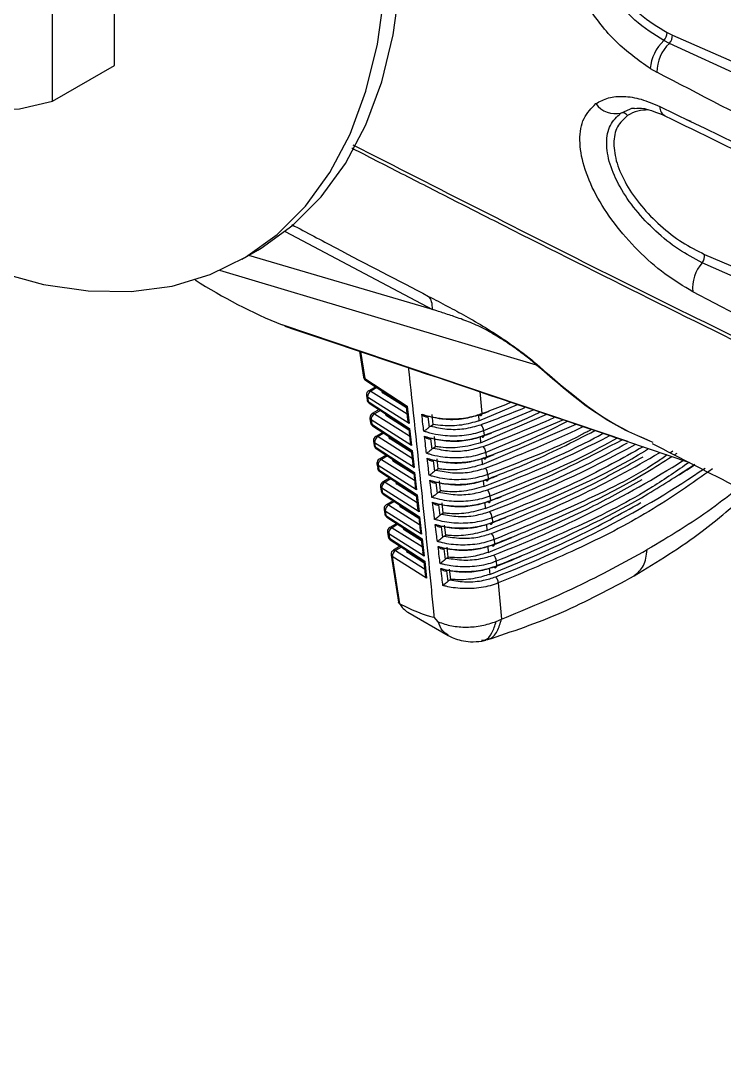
# Model space of a CAD drawing. Extents: x 2 to 136, y 1 to 99.
# Drawn here: x 99.032 to 100.543, y 7.453 to 9.675 of the extents above; entities that cross this region are included whole.
import ezdxf

# ---------------------------------------------------------------- set-up
doc = ezdxf.new("R2010")
doc.units = 0
doc.header["$MEASUREMENT"] = 0
doc.layers.add('OBJECT', color=7, linetype='CONTINUOUS')

msp = doc.modelspace()

# ---------------------------------------------------------------- linework, layer by layer
at = {"layer": 'OBJECT'}
for p, q in [((99.2336, 9.5786), (99.2336, 16.9051)), ((99.1007, 9.5018), (99.1007, 16.8284)), ((100.421, 9.649), (100.4323, 9.6437)), ((100.4323, 9.6437), (100.5972, 9.5708)), ((100.4254, 9.6258), (100.4135, 9.6317)), ((100.5882, 9.5512), (100.4254, 9.6258)), ((99.1007, 9.5018), (99.2336, 9.5786)), ((100.3843, 9.5717), (100.3984, 9.5638)), ((100.3214, 9.4762), (100.3417, 9.4851)), ((100.4633, 9.462), (100.4684, 9.4598)), ((100.4723, 9.4579), (100.4651, 9.4609)), ((99.6005, 9.222), (99.9165, 9.0544)), ((99.5077, 9.1623), (99.5416, 9.1819)), ((99.9165, 9.0544), (99.522, 9.1705)), ((100.593, 9.1113), (100.4959, 9.1548)), ((100.5009, 9.1728), (100.599, 9.1308)), ((100.1402, 8.9351), (99.4597, 9.1379)), ((100.5691, 9.0438), (100.4757, 9.0925)), ((99.6036, 9.0177), (99.5937, 9.0212)), ((100.3363, 8.7706), (99.5937, 9.0212)), ((99.7599, 8.9648), (99.7685, 8.9092)), ((99.762, 8.9641), (99.7711, 8.9059)), ((99.7711, 8.9059), (99.8622, 8.8466)), ((99.773, 8.9024), (99.8602, 8.8456)), ((99.7946, 8.8883), (99.7796, 8.8796)), ((99.7747, 8.8694), (99.7761, 8.8603)), ((99.7772, 8.8661), (99.7786, 8.857)), ((99.8664, 8.8097), (99.7772, 8.8661)), ((99.7973, 8.8865), (99.7845, 8.8791)), ((99.7845, 8.8791), (99.8619, 8.8302)), ((99.8076, 8.8798), (99.8079, 8.8779)), ((99.8098, 8.8784), (99.8104, 8.8747)), ((99.8605, 8.843), (99.8104, 8.8747)), ((100.0183, 8.8779), (100.0229, 8.831)), ((99.7786, 8.857), (99.8676, 8.7991)), ((99.7806, 8.8534), (99.8656, 8.7981)), ((99.8602, 8.8456), (99.8633, 8.8181)), ((99.8622, 8.8466), (99.8664, 8.8097)), ((100.0165, 8.8154), (100.0991, 8.8506)), ((99.8021, 8.8394), (99.7872, 8.8307)), ((99.8048, 8.8376), (99.7921, 8.8302)), ((99.7921, 8.8302), (99.8673, 8.7827)), ((99.8152, 8.8309), (99.8155, 8.829)), ((99.8174, 8.8294), (99.818, 8.8258)), ((99.8658, 8.7955), (99.818, 8.8258)), ((99.9068, 8.8241), (99.9095, 8.8019)), ((99.918, 8.8074), (99.9156, 8.8291)), ((100.0156, 8.8276), (100.0165, 8.8154)), ((100.0199, 8.7683), (100.1622, 8.8293)), ((100.134, 8.8388), (100.0265, 8.7936)), ((99.7823, 8.8205), (99.7837, 8.8113)), ((99.7848, 8.8172), (99.7862, 8.808)), ((99.8718, 8.7622), (99.7848, 8.8172)), ((99.7862, 8.808), (99.873, 8.7516)), ((99.7881, 8.8045), (99.8709, 8.7506)), ((99.8676, 8.7991), (99.8718, 8.7622)), ((99.9123, 8.8041), (99.918, 8.8074)), ((100.0233, 8.7213), (100.2249, 8.8081)), ((100.1978, 8.8173), (100.031, 8.7469)), ((99.8097, 8.7904), (99.7947, 8.7818)), ((99.8124, 8.7887), (99.7997, 8.7813)), ((99.7997, 8.7813), (99.8727, 8.7352)), ((99.8228, 8.7819), (99.823, 8.7801)), ((99.825, 8.7805), (99.8255, 8.7769)), ((99.8712, 8.748), (99.8255, 8.7769)), ((99.8656, 8.7981), (99.8687, 8.7705)), ((99.9125, 8.7767), (99.9151, 8.7545)), ((99.9234, 8.7599), (99.921, 8.7815)), ((100.019, 8.7806), (100.0199, 8.7683)), ((100.0265, 8.7936), (100.0274, 8.7842)), ((99.7899, 8.7716), (99.7913, 8.7624)), ((99.7924, 8.7683), (99.7938, 8.7591)), ((99.8771, 8.7147), (99.7924, 8.7683)), ((99.7938, 8.7591), (99.8783, 8.704)), ((99.7957, 8.7555), (99.8763, 8.703)), ((99.9181, 8.7568), (99.9234, 8.7599)), ((100.3337, 8.7714), (100.4684, 8.7259)), ((99.8172, 8.7415), (99.8023, 8.7329)), ((99.8199, 8.7398), (99.8072, 8.7324)), ((99.8072, 8.7324), (99.8781, 8.6877)), ((99.8303, 8.733), (99.8306, 8.7312)), ((99.8709, 8.7506), (99.8741, 8.723)), ((99.873, 8.7516), (99.8771, 8.7147)), ((99.9288, 8.7124), (99.9264, 8.734)), ((100.0224, 8.7335), (100.0233, 8.7213)), ((100.031, 8.7469), (100.0319, 8.7375)), ((100.433, 8.7502), (100.4277, 8.7466)), ((100.436, 8.7423), (100.4421, 8.7461)), ((99.7974, 8.7227), (99.7989, 8.7134)), ((99.7999, 8.7194), (99.8014, 8.7101)), ((99.8825, 8.6672), (99.7999, 8.7194)), ((99.8014, 8.7101), (99.8837, 8.6565)), ((99.8326, 8.7315), (99.8331, 8.728)), ((99.8766, 8.7004), (99.8331, 8.728)), ((99.9181, 8.7294), (99.9208, 8.7071)), ((99.9239, 8.7095), (99.9288, 8.7124)), ((99.8033, 8.7066), (99.8817, 8.6555)), ((99.8248, 8.6926), (99.8099, 8.684)), ((99.8275, 8.6908), (99.8148, 8.6835)), ((99.8763, 8.7031), (99.8794, 8.6755)), ((99.8783, 8.704), (99.8825, 8.6672)), ((100.0355, 8.7003), (100.0365, 8.6908)), ((99.805, 8.6738), (99.8064, 8.6645)), ((99.8075, 8.6705), (99.8089, 8.6612)), ((99.8879, 8.6197), (99.8075, 8.6705)), ((99.8148, 8.6835), (99.8834, 8.6401)), ((99.8379, 8.684), (99.8382, 8.6823)), ((99.8401, 8.6826), (99.8407, 8.6791)), ((99.882, 8.6529), (99.8407, 8.6791)), ((99.9238, 8.6821), (99.9266, 8.6597)), ((99.9342, 8.6649), (99.9317, 8.6865)), ((100.0258, 8.6865), (100.0267, 8.6742)), ((99.8089, 8.6612), (99.8891, 8.609)), ((99.8109, 8.6576), (99.8871, 8.608)), ((99.8323, 8.6437), (99.8175, 8.6351)), ((99.8817, 8.6555), (99.8848, 8.628)), ((99.8837, 8.6565), (99.8879, 8.6197)), ((99.9297, 8.6623), (99.9342, 8.6649)), ((100.04, 8.6536), (100.041, 8.6441)), ((99.8126, 8.6249), (99.814, 8.6155)), ((99.8151, 8.6216), (99.8165, 8.6122)), ((99.8933, 8.5722), (99.8151, 8.6216)), ((99.835, 8.6419), (99.8224, 8.6346)), ((99.8224, 8.6346), (99.8888, 8.5926)), ((99.8455, 8.6351), (99.8458, 8.6334)), ((99.8477, 8.6336), (99.8483, 8.6301)), ((99.8874, 8.6054), (99.8483, 8.6301)), ((99.9296, 8.6348), (99.9323, 8.6123)), ((99.9396, 8.6173), (99.9371, 8.639)), ((100.0291, 8.6395), (100.03, 8.6271)), ((99.8165, 8.6122), (99.8945, 8.5615)), ((99.8185, 8.6087), (99.8925, 8.5605)), ((99.8871, 8.608), (99.8902, 8.5805)), ((99.8891, 8.609), (99.8933, 8.5722)), ((99.9356, 8.615), (99.9396, 8.6173)), ((100.0445, 8.6069), (100.0454, 8.5974)), ((99.8398, 8.5947), (99.825, 8.5862)), ((99.8425, 8.593), (99.83, 8.5857)), ((99.83, 8.5857), (99.8942, 8.5451)), ((99.8531, 8.5861), (99.8533, 8.5845)), ((99.8553, 8.5847), (99.8558, 8.5812)), ((99.8928, 8.5579), (99.8558, 8.5812)), ((99.9353, 8.5875), (99.9381, 8.565)), ((99.945, 8.5698), (99.9425, 8.5915)), ((100.0324, 8.5925), (100.0333, 8.5799)), ((99.8201, 8.576), (99.8216, 8.5666)), ((99.8226, 8.5727), (99.8241, 8.5633)), ((99.8987, 8.5246), (99.8226, 8.5727)), ((99.8241, 8.5633), (99.8999, 8.514)), ((99.826, 8.5597), (99.8979, 8.513)), ((99.8925, 8.5605), (99.8956, 8.533)), ((99.8945, 8.5615), (99.8987, 8.5246)), ((99.9415, 8.5678), (99.945, 8.5698)), ((100.049, 8.5603), (100.0499, 8.5508)), ((99.8474, 8.5458), (99.8326, 8.5373)), ((99.8501, 8.5441), (99.8375, 8.5368)), ((99.8375, 8.5368), (99.8996, 8.4976)), ((99.8607, 8.5372), (99.8609, 8.5356)), ((99.8629, 8.5357), (99.8634, 8.5323)), ((99.8981, 8.5104), (99.8634, 8.5323)), ((99.9411, 8.5402), (99.9439, 8.5176)), ((99.9503, 8.5223), (99.9479, 8.544)), ((100.0356, 8.546), (100.0365, 8.5328)), ((99.8277, 8.5271), (99.8434, 8.4259)), ((99.8302, 8.5238), (99.8459, 8.4223)), ((99.9041, 8.4771), (99.8302, 8.5238)), ((99.8978, 8.513), (99.901, 8.4854)), ((99.8999, 8.514), (99.9041, 8.4771)), ((99.9475, 8.5206), (99.9503, 8.5223)), ((100.0534, 8.5136), (100.0543, 8.5041)), ((99.9469, 8.493), (99.9497, 8.4703)), ((99.9557, 8.4748), (99.9533, 8.4964)), ((100.0387, 8.4988), (100.0396, 8.4856)), ((99.9534, 8.4735), (99.9557, 8.4748)), ((100.0579, 8.467), (100.0652, 8.3896)), ((99.8459, 8.4223), (99.8462, 8.4221)), ((99.8636, 8.4045), (99.9503, 8.3544)), ((99.9287, 8.3835), (99.9206, 8.3938)), ((100.0535, 8.3844), (100.0652, 8.3896)), ((100.0227, 8.3423), (100.0313, 8.3442))]:
    msp.add_line(p, q, dxfattribs=at)
at = {"layer": 'OBJECT', "flags": 128}
for points in [[(99.5416, 9.1819), (99.5486, 9.186), (99.617, 9.2352), (99.6777, 9.2961), (99.73, 9.3682), (99.7735, 9.4507), (99.8077, 9.5429), (99.8324, 9.644), (99.8473, 9.7529), (99.8523, 9.8686), (99.8473, 9.9901), (99.8324, 10.1163), (99.8077, 10.2458), (99.7735, 10.3776), (99.73, 10.5103), (99.6777, 10.6428), (99.617, 10.7737), (99.5486, 10.9019), (99.4731, 11.0261), (99.3912, 11.1452), (99.3036, 11.2581), (99.2353, 11.3373)], [(98.2168, 10.0121), (98.2877, 9.9135), (98.3642, 9.8221), (98.4451, 9.7393), (98.5293, 9.6664), (98.6154, 9.6044), (98.7021, 9.5543), (98.7882, 9.5169), (98.8723, 9.4927), (98.9533, 9.482), (99.0298, 9.4851), (99.1007, 9.5018)], [(98.9816, 9.1349), (99.0809, 9.1082), (99.1773, 9.0942), (99.2697, 9.0931), (99.3572, 9.1048), (99.4392, 9.1294), (99.5147, 9.1664), (99.5831, 9.2156), (99.6437, 9.2765), (99.696, 9.3486), (99.7395, 9.4311), (99.7738, 9.5233), (99.7985, 9.6244), (99.8134, 9.7333)], [(100.0175, 8.828), (100.0186, 8.8273), (100.0195, 8.8269), (100.0204, 8.8268), (100.0212, 8.827), (100.0219, 8.8276), (100.0224, 8.8284), (100.0227, 8.8296), (100.0229, 8.831)], [(100.0221, 8.7813), (100.0231, 8.7806), (100.0241, 8.7801), (100.025, 8.78), (100.0258, 8.7803), (100.0264, 8.7808), (100.0269, 8.7817), (100.0273, 8.7828), (100.0274, 8.7842)], [(100.0266, 8.7346), (100.0276, 8.7338), (100.0286, 8.7334), (100.0295, 8.7333), (100.0303, 8.7335), (100.0309, 8.7341), (100.0315, 8.735), (100.0318, 8.7361), (100.0319, 8.7375)], [(100.0311, 8.6879), (100.0321, 8.6871), (100.0331, 8.6867), (100.034, 8.6866), (100.0348, 8.6868), (100.0355, 8.6874), (100.036, 8.6883), (100.0363, 8.6894), (100.0365, 8.6908)], [(100.0355, 8.6412), (100.0366, 8.6404), (100.0375, 8.64), (100.0385, 8.6399), (100.0393, 8.6401), (100.0399, 8.6407), (100.0405, 8.6416), (100.0408, 8.6427), (100.041, 8.6441)], [(100.04, 8.5945), (100.041, 8.5937), (100.042, 8.5933), (100.0429, 8.5932), (100.0437, 8.5935), (100.0444, 8.594), (100.0449, 8.5949), (100.0453, 8.5961), (100.0454, 8.5974)], [(100.0444, 8.5478), (100.0455, 8.547), (100.0465, 8.5466), (100.0474, 8.5465), (100.0482, 8.5468), (100.0489, 8.5473), (100.0494, 8.5482), (100.0497, 8.5494), (100.0499, 8.5508)], [(100.0488, 8.5011), (100.0499, 8.5004), (100.0509, 8.5), (100.0518, 8.4999), (100.0526, 8.5001), (100.0533, 8.5007), (100.0538, 8.5016), (100.0542, 8.5027), (100.0543, 8.5041)]]:
    msp.add_lwpolyline(points, dxfattribs=at)
at = {"layer": 'OBJECT'}
for centre, radius, start, end in [((100.3917, 9.6514), 0.0294, 317.8839, 355.3512), ((100.4051, 9.6439), 0.0271, 318.3427, 359.7232), ((100.4781, 9.5632), 0.0942, 133.3263, 174.7892), ((100.4862, 9.5626), 0.0877, 133.8339, 179.1761), ((100.3096, 9.526), 0.0512, 215.3601, 283.3663), ((100.4271, 9.4898), 0.0224, 179.0026, 242.2608), ((100.3245, 9.4623), 0.0143, 37.6517, 102.5397), ((100.5568, 9.1006), 0.0815, 138.3373, 185.7076), ((100.4758, 9.1701), 0.0252, 322.8439, 6.2674), ((100.0348, 10.1025), 1.1679, 237.4686, 247.8095), ((99.7784, 8.9107), 0.01, 188.8019, 236.9399), ((99.7732, 8.9101), 0.00472, 191.2048, 243.2281), ((99.7757, 8.9061), 0.00462, 182.4762, 234.3658), ((99.7846, 8.8709), 0.01, 119.9973, 180), ((99.7846, 8.8709), 0.01, 180, 188.8019), ((99.7793, 8.8703), 0.00472, 191.207, 243.2272), ((99.7915, 8.8667), 0.0143, 119.0768, 182.2792), ((99.7817, 8.8751), 0.00496, 54.7099, 114.6525), ((99.786, 8.8618), 0.01, 188.8019, 236.9399), ((99.7808, 8.8612), 0.00472, 191.2043, 243.2379), ((99.7832, 8.8572), 0.00462, 182.4804, 234.3552), ((99.7922, 8.822), 0.01, 119.9973, 180), ((99.7922, 8.822), 0.01, 180, 188.8019), ((99.799, 8.8178), 0.0143, 119.0749, 182.2793), ((99.7892, 8.8262), 0.00496, 54.6844, 114.6779), ((99.7869, 8.8214), 0.00472, 191.2017, 243.2325), ((99.7936, 8.8128), 0.01, 188.8019, 236.9399), ((99.7883, 8.8122), 0.00472, 191.2015, 243.2314), ((99.7908, 8.8082), 0.00462, 182.4918, 234.3446), ((100.0072, 8.7937), 0.0193, 359.708, 43.6784), ((99.7997, 8.7731), 0.01, 119.9973, 180), ((99.8066, 8.7689), 0.0143, 119.0767, 182.2776), ((99.7968, 8.7773), 0.00496, 54.7099, 114.6525), ((99.7997, 8.7731), 0.01, 180, 188.8019), ((99.7945, 8.7725), 0.00472, 191.2055, 243.2367), ((99.8012, 8.7639), 0.01, 188.8019, 236.9399), ((99.7959, 8.7633), 0.00472, 191.207, 243.2272), ((99.7984, 8.7593), 0.00462, 182.4734, 234.3695), ((100.0118, 8.747), 0.0192, 359.723, 43.9033), ((99.8073, 8.7242), 0.01, 119.9973, 180), ((99.8142, 8.72), 0.0143, 119.0796, 182.2765), ((99.8044, 8.7284), 0.00496, 54.7099, 114.6525), ((99.8073, 8.7242), 0.01, 180, 188.8019), ((99.8021, 8.7236), 0.00472, 191.2066, 243.2284), ((99.8087, 8.715), 0.01, 188.8019, 236.9399), ((99.8035, 8.7143), 0.00472, 191.2061, 243.2268), ((99.806, 8.7103), 0.00462, 182.477, 234.3658), ((100.0164, 8.7003), 0.0191, 359.7362, 44.1297), ((99.8149, 8.6753), 0.01, 119.9973, 180), ((99.8149, 8.6753), 0.01, 180, 188.8019), ((99.8096, 8.6747), 0.00472, 191.202, 243.233), ((99.8217, 8.6711), 0.0143, 119.0755, 182.2788), ((99.812, 8.6795), 0.00496, 54.694, 114.6684), ((100.021, 8.6537), 0.019, 359.7469, 44.3582), ((99.8163, 8.666), 0.01, 188.8019, 236.9399), ((99.8111, 8.6654), 0.00472, 191.2001, 243.2408), ((99.8136, 8.6614), 0.00462, 182.4807, 234.3557), ((99.8225, 8.6264), 0.01, 119.9973, 180), ((99.8225, 8.6264), 0.01, 180, 188.8019), ((99.8172, 8.6258), 0.00472, 191.2118, 243.2232), ((99.8293, 8.6222), 0.0143, 119.0768, 182.2794), ((99.8195, 8.6306), 0.00496, 54.7099, 114.6525), ((99.8239, 8.6171), 0.01, 188.8019, 236.9399), ((99.8187, 8.6164), 0.00472, 191.2013, 243.2324), ((99.8211, 8.6124), 0.00462, 182.4911, 234.3444), ((100.0256, 8.607), 0.0189, 359.7602, 44.5854), ((99.83, 8.5775), 0.01, 119.9973, 180), ((99.83, 8.5775), 0.01, 180, 188.8019), ((99.8369, 8.5733), 0.0143, 119.0796, 182.2765), ((99.8271, 8.5817), 0.00496, 54.7099, 114.6525), ((99.8248, 8.5769), 0.00472, 191.2073, 243.2277), ((99.8315, 8.5681), 0.01, 188.8019, 236.9399), ((99.8262, 8.5675), 0.00472, 191.2018, 243.2319), ((99.8287, 8.5635), 0.00462, 182.4763, 234.3657), ((100.0301, 8.5603), 0.0188, 359.7753, 44.8093), ((99.8376, 8.5286), 0.01, 119.9973, 180), ((99.8445, 8.5244), 0.0143, 119.0755, 182.2788), ((99.8347, 8.5328), 0.00496, 54.694, 114.6684), ((99.8376, 8.5286), 0.01, 180, 188.8019), ((99.8323, 8.528), 0.00472, 191.2043, 243.2379), ((100.0347, 8.5137), 0.0188, 359.7875, 45.039), ((100.0392, 8.4671), 0.0187, 359.8005, 45.2674)]:
    msp.add_arc(centre, radius, start, end, dxfattribs=at)
for centre, major_axis, ratio, start_param, end_param in [((99.8179, 8.8785), (0.0101, 0.0001), 0.569185, 3.222173, 3.860589), ((99.8696, 8.8514), (0.0094, 0.00581), 0.034264, 3.157743, 3.78947), ((98.8232, 9.8994), (2.2169, -0.0169), 0.582304, 5.287711, 5.338827), ((99.8255, 8.8296), (0.0101, 0.0001), 0.569185, 3.222173, 3.860589), ((98.8246, 9.8918), (2.2176, 0.0166), 0.572227, 5.276105, 5.287253), ((98.8232, 9.8487), (2.2137, -0.0169), 0.582304, 5.291076, 5.375266), ((99.8737, 8.8146), (-0.0075, 0.0119), 0.628226, 0.918937, 1.582964), ((99.875, 8.8039), (0.0094, 0.00581), 0.034264, 3.157743, 3.78947), ((98.8232, 9.7981), (2.2104, -0.0169), 0.582304, 5.294449, 5.411712), ((99.8331, 8.7807), (0.0101, 0.0001), 0.569185, 3.222173, 3.860589), ((98.8246, 9.8412), (2.2143, 0.0166), 0.572227, 5.279468, 5.291168), ((98.8232, 9.7475), (2.2072, -0.0168), 0.582304, 5.29783, 5.448165), ((99.8791, 8.767), (-0.0075, 0.0119), 0.628226, 0.918937, 1.582964), ((98.8232, 9.6969), (2.2039, -0.0168), 0.582304, 5.301219, 5.483373), ((99.8803, 8.7564), (0.0094, 0.00581), 0.034264, 3.157743, 3.78947), ((98.8246, 9.7905), (2.2111, 0.0166), 0.572227, 5.282839, 5.295171), ((98.8232, 9.6462), (2.2007, -0.0168), 0.582304, 5.304616, 5.518223), ((99.8406, 8.7318), (0.0101, 0.0001), 0.569185, 3.222173, 3.860589), ((99.8845, 8.7195), (-0.0075, 0.0119), 0.628226, 0.918937, 1.582964), ((98.8232, 9.5956), (2.1974, -0.0168), 0.582304, 5.308021, 5.553121), ((98.8232, 9.545), (2.1942, -0.0167), 0.582304, 5.311435, 5.58807), ((98.8246, 9.5374), (2.1948, 0.0164), 0.572227, 5.539778, 5.562907), ((99.8857, 8.7089), (0.0094, 0.00581), 0.034264, 3.157743, 3.78947), ((98.8246, 9.7399), (2.2078, 0.0165), 0.572227, 5.286218, 5.299967), ((99.8482, 8.6829), (0.0101, 0.0001), 0.569185, 3.222173, 3.860589), ((99.8899, 8.672), (-0.0075, 0.0119), 0.628226, 0.918937, 1.582964), ((99.8911, 8.6613), (0.0094, 0.00581), 0.034264, 3.157743, 3.78947), ((98.8246, 9.6893), (2.2046, 0.0165), 0.572227, 5.289605, 5.305336), ((99.8558, 8.634), (0.0101, 0.0001), 0.569185, 3.222173, 3.860589), ((99.8953, 8.6245), (-0.0075, 0.0119), 0.628226, 0.918937, 1.582964), ((99.8965, 8.6138), (0.0094, 0.00581), 0.034264, 3.157743, 3.78947), ((98.8246, 9.6387), (2.2013, 0.0165), 0.572227, 5.293, 5.311646), ((99.8634, 8.5851), (0.0101, 0.0001), 0.569185, 3.222173, 3.860589), ((99.9007, 8.577), (-0.0075, 0.0119), 0.628226, 0.918937, 1.582964), ((99.9019, 8.5663), (0.0094, 0.00581), 0.034264, 3.157743, 3.78947), ((98.8246, 9.588), (2.1981, 0.0165), 0.572227, 5.296403, 5.319764), ((99.8709, 8.5362), (0.0101, 0.0001), 0.569185, 3.222173, 3.860589), ((99.906, 8.5295), (-0.0075, 0.0119), 0.628226, 0.918937, 1.582964), ((99.9073, 8.5188), (0.0094, 0.00581), 0.034264, 3.157743, 3.78947), ((98.8246, 9.5374), (2.1948, 0.0164), 0.572227, 5.299815, 5.33212), ((99.9114, 8.4819), (-0.0075, 0.0119), 0.628226, 0.918937, 1.582964), ((98.3909, 9.3932), (1.5344, -0.9976), 0.038755, 5.984867, 6.22598), ((99.9207, 8.5101), (0.0554, 0.1065), 0.604579, 2.781893, 3.114951)]:
    msp.add_ellipse(centre, major_axis=major_axis, ratio=ratio, start_param=start_param, end_param=end_param, dxfattribs=at)
for points, knots in [([(99.2336, 11.4056), (99.561, 11.2237), (100.2682, 10.8307), (101.394, 10.2527), (102.2057, 9.8672), (102.6112, 9.6746)], [0, 0, 0, 0, 0.301353, 0.650905, 1, 1, 1, 1]), ([(99.2333, 11.3336), (99.4384, 11.2195), (99.8608, 10.9846), (100.5181, 10.6361), (101.2015, 10.2865), (101.8894, 9.9472), (102.3533, 9.7292), (102.5806, 9.6224)], [0, 0, 0, 0, 0.190703, 0.392819, 0.598206, 0.803133, 1, 1, 1, 1]), ([(102.5199, 9.1108), (102.1714, 9.2773), (101.4744, 9.6102), (100.8003, 9.9595), (100.4633, 10.1342)], [0, 0, 0, 0, 0.500069, 1, 1, 1, 1]), ([(102.4876, 9.0493), (102.137, 9.2168), (101.4309, 9.5542), (100.7483, 9.9084), (100.4047, 10.0867)], [0, 0, 0, 0, 0.49662, 1, 1, 1, 1]), ([(100.3984, 10.0059), (100.5831, 9.9167), (100.9431, 9.7428), (101.4775, 9.494), (101.9885, 9.2617), (102.3241, 9.1143), (102.4871, 9.0426)], [0, 0, 0, 0, 0.27038, 0.527173, 0.77038, 1, 1, 1, 1]), ([(100.4135, 9.6317), (100.3922, 9.6452), (100.3497, 9.672), (100.2958, 9.7357), (100.2597, 9.8066), (100.2468, 9.8778), (100.2598, 9.9381), (100.2942, 9.9807), (100.3296, 9.9881), (100.3465, 9.9916)], [0, 0, 0, 0, 0.1455825, 0.2905011, 0.4350712, 0.5794261, 0.7237648, 0.8683104, 1, 1, 1, 1]), ([(100.41, 9.978), (100.4725, 9.9477), (100.5845, 9.8932), (100.7341, 9.8213), (100.8509, 9.7655), (100.9482, 9.7193), (101.1315, 9.6326), (101.3646, 9.5238), (101.6415, 9.3965), (101.8188, 9.316), (101.9495, 9.2572), (102.0483, 9.2129), (102.1739, 9.1568), (102.3268, 9.0891), (102.4382, 9.0404), (102.4984, 9.014)], [0, 0, 0, 0, 0.09169, 0.164516, 0.218483, 0.261785, 0.30598, 0.48438, 0.598112, 0.703053, 0.737319, 0.783987, 0.84332, 0.915323, 1, 1, 1, 1]), ([(100.3843, 9.5717), (100.3592, 9.5895), (100.3091, 9.6249), (100.2464, 9.7058), (100.2026, 9.7954), (100.1969, 9.8523), (100.194, 9.8808)], [0, 0, 0, 0, 0.250566, 0.500351, 0.750175, 1, 1, 1, 1]), ([(100.2665, 9.875), (100.2689, 9.8536), (100.2736, 9.8106), (100.3096, 9.7441), (100.3604, 9.6856), (100.4008, 9.6612), (100.421, 9.649)], [0, 0, 0, 0, 0.249291, 0.498953, 0.749084, 1, 1, 1, 1]), ([(102.4871, 8.5292), (102.3241, 8.6061), (101.9885, 8.7646), (101.4775, 9.0141), (100.9431, 9.2812), (100.5831, 9.468), (100.3984, 9.5638)], [0, 0, 0, 0, 0.22962, 0.472827, 0.72962, 1, 1, 1, 1]), ([(100.2678, 9.4964), (100.2764, 9.5012), (100.2935, 9.5107), (100.327, 9.5133), (100.3643, 9.5077), (100.3912, 9.496), (100.4047, 9.4902)], [0, 0, 0, 0, 0.251427, 0.50031, 0.75055, 1, 1, 1, 1]), ([(100.4757, 9.0925), (100.4556, 9.1045), (100.4157, 9.1283), (100.3569, 9.1803), (100.3056, 9.2388), (100.2654, 9.3012), (100.2395, 9.363), (100.2306, 9.4194), (100.2385, 9.4674), (100.2581, 9.4867), (100.2678, 9.4964)], [0, 0, 0, 0, 0.125399, 0.250033, 0.374938, 0.500007, 0.625107, 0.75017, 0.875155, 1, 1, 1, 1]), ([(100.3507, 9.4858), (100.357, 9.4866), (100.3716, 9.4884), (100.3999, 9.4769), (100.416, 9.4703)], [0, 0, 0, 0, 0.430237, 1, 1, 1, 1]), ([(100.4047, 9.4902), (100.7483, 9.324), (101.4309, 8.9939), (102.137, 8.6794), (102.4876, 8.5232)], [0, 0, 0, 0, 0.50338, 1, 1, 1, 1]), ([(100.4959, 9.1548), (100.4789, 9.1638), (100.4449, 9.1815), (100.3952, 9.2218), (100.3517, 9.2677), (100.3177, 9.3174), (100.2957, 9.3672), (100.2884, 9.4131), (100.2957, 9.4524), (100.3128, 9.4683), (100.3214, 9.4762)], [0, 0, 0, 0, 0.1259449, 0.2510612, 0.3759101, 0.5005463, 0.6251221, 0.7498254, 0.8747778, 1, 1, 1, 1]), ([(100.3358, 9.471), (100.3276, 9.4636), (100.3111, 9.4487), (100.304, 9.4119), (100.3108, 9.3689), (100.3317, 9.3223), (100.3642, 9.2761), (100.4055, 9.2336), (100.4527, 9.1968), (100.4848, 9.1808), (100.5009, 9.1728)], [0, 0, 0, 0, 0.124851, 0.24967, 0.374508, 0.499432, 0.624474, 0.749587, 0.874619, 1, 1, 1, 1]), ([(100.38, 9.4829), (100.3724, 9.4825), (100.3555, 9.4817), (100.3428, 9.4748), (100.3358, 9.471)], [0, 0, 0, 0, 0.451304, 1, 1, 1, 1]), ([(100.3417, 9.4851), (100.3426, 9.4856), (100.3451, 9.4868), (100.3484, 9.4869), (100.3504, 9.487)], [0, 0, 0, 0, 0.389146, 1, 1, 1, 1]), ([(100.416, 9.4703), (100.4931, 9.4326), (100.6354, 9.363), (100.832, 9.2684), (100.994, 9.191), (101.1312, 9.126), (101.2558, 9.0674), (101.3729, 9.0127), (101.4851, 8.9605), (101.5992, 8.9078), (101.7294, 8.848), (101.884, 8.7775), (102.065, 8.6958), (102.2726, 8.6029), (102.4205, 8.5377), (102.4988, 8.5031)], [0, 0, 0, 0, 0.113555, 0.209388, 0.287504, 0.349517, 0.408662, 0.467872, 0.518677, 0.570329, 0.631749, 0.705423, 0.791353, 0.889543, 1, 1, 1, 1]), ([(99.7431, 9.4014), (99.7492, 9.3982), (99.7913, 9.3765), (99.8698, 9.3363), (99.9791, 9.2806), (100.156, 9.191), (100.402, 9.0678), (100.7021, 8.9201), (100.9873, 8.7821), (101.2488, 8.6573), (101.454, 8.5608), (101.6136, 8.4865), (101.7457, 8.4254), (101.91, 8.3499), (102.1071, 8.2603), (102.3375, 8.1568), (102.503, 8.0837), (102.5912, 8.0447)], [0, 0, 0, 0, 0.0066599, 0.0459981, 0.0852811, 0.1251909, 0.2373953, 0.3500302, 0.4455979, 0.5397348, 0.6256005, 0.6605533, 0.7062608, 0.7630511, 0.8309309, 0.9099099, 1, 1, 1, 1]), ([(102.5806, 8.0575), (102.3917, 8.1414), (102.0075, 8.3121), (101.4305, 8.5787), (100.8568, 8.8519), (100.2925, 9.1289), (99.9283, 9.3146), (99.7461, 9.4076)], [0, 0, 0, 0, 0.194303, 0.395253, 0.602856, 0.80128, 1, 1, 1, 1]), ([(99.6147, 9.2367), (99.6461, 9.22), (99.7437, 9.168), (99.8418, 9.1171), (99.9083, 9.0826)], [0, 0, 0, 0, 0.3221274, 1, 1, 1, 1]), ([(99.9083, 9.0826), (99.9219, 9.0755), (99.9479, 9.062), (99.9882, 9.0402), (100.027, 9.0178), (100.0644, 8.9941), (100.0968, 8.9716), (100.1255, 8.95), (100.1389, 8.9385), (100.1455, 8.9328)], [0, 0, 0, 0, 0.175155, 0.335953, 0.499736, 0.628069, 0.749937, 0.875048, 1, 1, 1, 1]), ([(99.9165, 9.0543), (99.9164, 9.0602), (99.916, 9.0719), (99.9109, 9.079), (99.9083, 9.0826)], [0, 0, 0, 0, 0.499996, 1, 1, 1, 1]), ([(100.1402, 8.9351), (100.1339, 8.9404), (100.1214, 8.9512), (100.0941, 8.9716), (100.0631, 8.9924), (100.0298, 9.0121), (99.9976, 9.027), (99.9674, 9.0379), (99.9436, 9.0457), (99.9271, 9.051), (99.9198, 9.0533), (99.9165, 9.0543)], [0, 0, 0, 0, 0.123068, 0.246586, 0.369053, 0.491538, 0.630311, 0.772463, 0.899411, 0.955665, 1, 1, 1, 1]), ([(99.5992, 9.0189), (99.7245, 8.9767), (99.9748, 8.8926), (100.2159, 8.8112), (100.3363, 8.7706)], [0, 0, 0, 0, 0.500634, 1, 1, 1, 1]), ([(100.1402, 8.9351), (100.1411, 8.9347), (100.1429, 8.934), (100.1447, 8.9332), (100.1455, 8.9328)], [0, 0, 0, 0, 0.5, 1, 1, 1, 1]), ([(100.3843, 8.7717), (100.3667, 8.779), (100.2758, 8.817), (100.2007, 8.8823), (100.1402, 8.9351)], [0, 0, 0, 0, 0.1928851, 1, 1, 1, 1]), ([(100.1455, 8.9328), (100.2061, 8.8801), (100.2813, 8.8147), (100.3721, 8.7768), (100.3897, 8.7694)], [0, 0, 0, 0, 0.806852, 1, 1, 1, 1]), ([(99.9206, 8.3938), (99.9202, 8.3981), (99.9181, 8.4196), (99.9092, 8.5102), (99.8919, 8.6846), (99.8749, 8.8427), (99.8653, 8.9313)], [0, 0, 0, 0, 0.024147, 0.120738, 0.507103, 1, 1, 1, 1]), ([(100.0229, 8.831), (100.0285, 8.833), (100.0496, 8.8409), (100.0703, 8.8491), (100.0854, 8.8552)], [0, 0, 0, 0, 0.265734, 1, 1, 1, 1]), ([(99.8935, 8.8298), (99.8958, 8.829), (99.9038, 8.8262), (99.9248, 8.8211), (99.9583, 8.8181), (99.9947, 8.8218), (100.0147, 8.8283), (100.0229, 8.831)], [0, 0, 0, 0, 0.059775, 0.207161, 0.501412, 0.795934, 1, 1, 1, 1]), ([(99.898, 8.7931), (99.8974, 8.7981), (99.8959, 8.8104), (99.8944, 8.8226), (99.8935, 8.8298)], [0, 0, 0, 0, 0.412558, 1, 1, 1, 1]), ([(99.8935, 8.8298), (99.8935, 8.8298), (99.8945, 8.8288), (99.8968, 8.8266), (99.9005, 8.8244), (99.9042, 8.8234), (99.906, 8.8239), (99.9068, 8.8241)], [0, 0, 0, 0, 0.007738, 0.250681, 0.570349, 0.807207, 1, 1, 1, 1]), ([(100.0175, 8.828), (100.0064, 8.8248), (99.9842, 8.8182), (99.9447, 8.8166), (99.9204, 8.8218), (99.9078, 8.8246)], [0, 0, 0, 0, 0.324207, 0.648491, 1, 1, 1, 1]), ([(100.0274, 8.7842), (100.033, 8.7863), (100.0609, 8.7969), (100.1027, 8.8123), (100.1352, 8.8283), (100.1473, 8.8343)], [0, 0, 0, 0, 0.135134, 0.675754, 1, 1, 1, 1]), ([(99.9095, 8.8019), (99.9087, 8.8011), (99.9072, 8.7996), (99.9042, 8.7972), (99.901, 8.7949), (99.8989, 8.7936), (99.898, 8.7931), (99.898, 8.7931)], [0, 0, 0, 0, 0.199292, 0.39709, 0.700903, 0.992025, 1, 1, 1, 1]), ([(99.9095, 8.8019), (99.9103, 8.8026), (99.9112, 8.8034), (99.9121, 8.804), (99.9123, 8.8041)], [0, 0, 0, 0, 0.843625, 1, 1, 1, 1]), ([(99.9123, 8.8041), (99.9238, 8.8015), (99.9469, 8.7963), (99.9861, 8.797), (100.0092, 8.8036), (100.0212, 8.807)], [0, 0, 0, 0, 0.324374, 0.64869, 1, 1, 1, 1]), ([(100.0165, 8.8154), (100.0043, 8.8118), (99.9801, 8.8047), (99.9449, 8.8037), (99.9249, 8.8065), (99.918, 8.8074)], [0, 0, 0, 0, 0.396562, 0.793191, 1, 1, 1, 1]), ([(100.0319, 8.7375), (100.0375, 8.7396), (100.0654, 8.7502), (100.1265, 8.7737), (100.1767, 8.7991), (100.2067, 8.8143)], [0, 0, 0, 0, 0.091055, 0.455332, 1, 1, 1, 1]), ([(100.0265, 8.7936), (100.0207, 8.7917), (100.0031, 8.7858), (99.9694, 8.7812), (99.9333, 8.7834), (99.91, 8.7888), (99.9003, 8.7923), (99.898, 8.7931)], [0, 0, 0, 0, 0.148503, 0.448595, 0.748255, 0.940444, 1, 1, 1, 1]), ([(99.8993, 8.7824), (99.9016, 8.7816), (99.9096, 8.7789), (99.9307, 8.774), (99.9642, 8.7713), (100.0002, 8.7752), (100.0197, 8.7817), (100.0274, 8.7842)], [0, 0, 0, 0, 0.059496, 0.208459, 0.505892, 0.803608, 1, 1, 1, 1]), ([(99.9038, 8.7457), (99.9032, 8.7507), (99.9017, 8.763), (99.9002, 8.7752), (99.8993, 8.7824)], [0, 0, 0, 0, 0.412522, 1, 1, 1, 1]), ([(99.8993, 8.7824), (99.8993, 8.7824), (99.9002, 8.7814), (99.9024, 8.7793), (99.9061, 8.7771), (99.9098, 8.7761), (99.9116, 8.7765), (99.9125, 8.7767)], [0, 0, 0, 0, 0.007814, 0.231086, 0.559201, 0.802806, 1, 1, 1, 1]), ([(100.0221, 8.7813), (100.011, 8.778), (99.9888, 8.7714), (99.9497, 8.7698), (99.9258, 8.7747), (99.9136, 8.7773)], [0, 0, 0, 0, 0.328087, 0.656252, 1, 1, 1, 1]), ([(100.0267, 8.6742), (100.1051, 8.7051), (100.1946, 8.7404), (100.2735, 8.7831), (100.2833, 8.7884)], [0, 0, 0, 0, 0.875483, 1, 1, 1, 1]), ([(100.2583, 8.7969), (100.2514, 8.7931), (100.1835, 8.7564), (100.1055, 8.7268), (100.0355, 8.7003)], [0, 0, 0, 0, 0.10183, 1, 1, 1, 1]), ([(100.0365, 8.6908), (100.042, 8.6929), (100.0699, 8.7036), (100.1502, 8.7352), (100.2179, 8.7699), (100.2657, 8.7944)], [0, 0, 0, 0, 0.068703, 0.343559, 1, 1, 1, 1]), ([(100.3136, 8.7782), (100.2878, 8.764), (100.2035, 8.7176), (100.107, 8.6798), (100.04, 8.6536)], [0, 0, 0, 0, 0.305655, 1, 1, 1, 1]), ([(99.9151, 8.7545), (99.9144, 8.7537), (99.9127, 8.752), (99.9094, 8.7493), (99.9063, 8.7472), (99.9045, 8.7461), (99.9038, 8.7457), (99.9038, 8.7457)], [0, 0, 0, 0, 0.203477, 0.450046, 0.773114, 0.991952, 1, 1, 1, 1]), ([(99.9151, 8.7545), (99.9159, 8.7552), (99.9169, 8.7561), (99.9179, 8.7567), (99.9181, 8.7568)], [0, 0, 0, 0, 0.835974, 1, 1, 1, 1]), ([(99.9181, 8.7568), (99.9297, 8.7543), (99.9529, 8.7493), (99.9916, 8.7504), (100.0142, 8.757), (100.0257, 8.7603)], [0, 0, 0, 0, 0.328437, 0.656814, 1, 1, 1, 1]), ([(100.0199, 8.7683), (100.0054, 8.7642), (99.9787, 8.7567), (99.9442, 8.757), (99.9272, 8.7594), (99.9234, 8.7599)], [0, 0, 0, 0, 0.478249, 0.883044, 1, 1, 1, 1]), ([(100.03, 8.6271), (100.1079, 8.6585), (100.215, 8.7018), (100.3094, 8.7539), (100.3352, 8.7681)], [0, 0, 0, 0, 0.726683, 1, 1, 1, 1]), ([(100.041, 8.6441), (100.0465, 8.6463), (100.0743, 8.6569), (100.1738, 8.6967), (100.2589, 8.7409), (100.3241, 8.7747)], [0, 0, 0, 0, 0.05519, 0.275984, 1, 1, 1, 1]), ([(100.3692, 8.7594), (100.3246, 8.7347), (100.2237, 8.6787), (100.1088, 8.6326), (100.0445, 8.6069)], [0, 0, 0, 0, 0.441346, 1, 1, 1, 1]), ([(100.0454, 8.5974), (100.051, 8.5996), (100.0787, 8.6103), (100.1931, 8.6573), (100.303, 8.7066), (100.3779, 8.7539), (100.3806, 8.7556)], [0, 0, 0, 0, 0.046189, 0.230973, 0.971941, 1, 1, 1, 1]), ([(100.3883, 8.7666), (100.5116, 8.7035), (100.8302, 8.5405), (101.3498, 8.2905), (101.9456, 8.0152), (102.5459, 7.7531), (102.9904, 7.5657), (103.2357, 7.4695), (103.2785, 7.4527)], [0, 0, 0, 0, 0.130616, 0.337271, 0.543813, 0.750208, 0.956422, 1, 1, 1, 1]), ([(100.031, 8.7469), (100.0252, 8.745), (100.0077, 8.739), (99.974, 8.7344), (99.9384, 8.7365), (99.9155, 8.7417), (99.9061, 8.7449), (99.9038, 8.7457)], [0, 0, 0, 0, 0.150136, 0.453531, 0.756488, 0.940721, 1, 1, 1, 1]), ([(99.9051, 8.735), (99.9074, 8.7343), (99.9155, 8.7317), (99.9366, 8.7269), (99.9702, 8.7245), (100.0056, 8.7287), (100.0246, 8.7351), (100.0319, 8.7375)], [0, 0, 0, 0, 0.059218, 0.209832, 0.510594, 0.811652, 1, 1, 1, 1]), ([(99.9096, 8.6983), (99.909, 8.7033), (99.9075, 8.7156), (99.906, 8.7278), (99.9051, 8.735)], [0, 0, 0, 0, 0.412498, 1, 1, 1, 1]), ([(99.9051, 8.735), (99.9051, 8.735), (99.9059, 8.7341), (99.9081, 8.7321), (99.9116, 8.7299), (99.9154, 8.7288), (99.9173, 8.7292), (99.9181, 8.7294)], [0, 0, 0, 0, 0.007883, 0.21061, 0.547453, 0.798162, 1, 1, 1, 1]), ([(100.0266, 8.7346), (100.0155, 8.7313), (99.9934, 8.7246), (99.9548, 8.7229), (99.9312, 8.7276), (99.9194, 8.73)], [0, 0, 0, 0, 0.332168, 0.664413, 1, 1, 1, 1]), ([(100.0333, 8.5799), (100.1109, 8.6118), (100.2291, 8.6602), (100.3333, 8.7183), (100.369, 8.7382)], [0, 0, 0, 0, 0.657056, 1, 1, 1, 1]), ([(100.4209, 8.742), (100.4131, 8.7366), (100.3569, 8.6979), (100.2322, 8.6364), (100.1101, 8.5856), (100.049, 8.5603)], [0, 0, 0, 0, 0.074178, 0.537089, 1, 1, 1, 1]), ([(100.0499, 8.5508), (100.0554, 8.5529), (100.0831, 8.5637), (100.1973, 8.6108), (100.3231, 8.6696), (100.4124, 8.7272), (100.4304, 8.7388)], [0, 0, 0, 0, 0.0398765, 0.1994073, 0.8391162, 1, 1, 1, 1]), ([(99.9239, 8.7095), (99.9356, 8.7071), (99.959, 8.7024), (99.9971, 8.7038), (100.0191, 8.7104), (100.0302, 8.7136)], [0, 0, 0, 0, 0.3327138, 0.6653663, 1, 1, 1, 1]), ([(100.0233, 8.7213), (100.0092, 8.7172), (99.9828, 8.7096), (99.949, 8.7097), (99.9323, 8.7119), (99.9288, 8.7124)], [0, 0, 0, 0, 0.477916, 0.890823, 1, 1, 1, 1]), ([(100.4677, 8.7261), (100.4421, 8.7083), (100.3702, 8.6579), (100.2303, 8.587), (100.1124, 8.5381), (100.0534, 8.5136)], [0, 0, 0, 0, 0.216185, 0.608092, 1, 1, 1, 1]), ([(100.0543, 8.5041), (100.0599, 8.5063), (100.0875, 8.5171), (100.2015, 8.5644), (100.3433, 8.6327), (100.447, 8.7005), (100.4799, 8.722)], [0, 0, 0, 0, 0.035086, 0.175449, 0.738305, 1, 1, 1, 1]), ([(100.5184, 8.7124), (100.474, 8.6811), (100.3852, 8.6186), (100.2281, 8.5377), (100.1146, 8.4906), (100.0579, 8.467)], [0, 0, 0, 0, 0.333016, 0.666508, 1, 1, 1, 1]), ([(99.9208, 8.7071), (99.9201, 8.7063), (99.9183, 8.7046), (99.9151, 8.7018), (99.9121, 8.6997), (99.9103, 8.6986), (99.9096, 8.6983), (99.9096, 8.6983)], [0, 0, 0, 0, 0.20749, 0.460452, 0.790798, 0.991837, 1, 1, 1, 1]), ([(100.0355, 8.7003), (100.0297, 8.6983), (100.0123, 8.6923), (99.9786, 8.6876), (99.9434, 8.6896), (99.9209, 8.6946), (99.9119, 8.6975), (99.9096, 8.6983)], [0, 0, 0, 0, 0.151845, 0.458696, 0.765104, 0.940995, 1, 1, 1, 1]), ([(99.9109, 8.6876), (99.9132, 8.6869), (99.9213, 8.6844), (99.9425, 8.6798), (99.9763, 8.6777), (100.011, 8.6822), (100.0296, 8.6885), (100.0365, 8.6908)], [0, 0, 0, 0, 0.058943, 0.211284, 0.515534, 0.820092, 1, 1, 1, 1]), ([(99.9155, 8.6509), (99.9148, 8.6559), (99.9133, 8.6682), (99.9118, 8.6804), (99.9109, 8.6876)], [0, 0, 0, 0, 0.412462, 1, 1, 1, 1]), ([(99.9109, 8.6876), (99.9109, 8.6876), (99.9117, 8.6869), (99.9138, 8.6849), (99.9173, 8.6827), (99.9211, 8.6815), (99.923, 8.6819), (99.9238, 8.6821)], [0, 0, 0, 0, 0.007962, 0.189287, 0.535067, 0.793256, 1, 1, 1, 1]), ([(99.9208, 8.7071), (99.9209, 8.7071), (99.9217, 8.7079), (99.9227, 8.7088), (99.9237, 8.7094), (99.9239, 8.7095)], [0, 0, 0, 0, 0.022466, 0.828085, 1, 1, 1, 1]), ([(100.0311, 8.6879), (100.02, 8.6845), (99.9979, 8.6779), (99.9598, 8.6761), (99.9366, 8.6805), (99.9252, 8.6827)], [0, 0, 0, 0, 0.336462, 0.673003, 1, 1, 1, 1]), ([(100.0365, 8.5328), (100.1142, 8.5649), (100.2303, 8.6128), (100.3328, 8.67), (100.3667, 8.689)], [0, 0, 0, 0, 0.669469, 1, 1, 1, 1]), ([(99.9297, 8.6623), (99.9415, 8.66), (99.965, 8.6554), (100.0026, 8.6573), (100.0241, 8.6638), (100.0346, 8.667)], [0, 0, 0, 0, 0.337221, 0.67438, 1, 1, 1, 1]), ([(100.0267, 8.6742), (100.0129, 8.6702), (99.9869, 8.6626), (99.9538, 8.6625), (99.9374, 8.6645), (99.9342, 8.6649)], [0, 0, 0, 0, 0.477552, 0.899063, 1, 1, 1, 1]), ([(100.575, 8.6718), (100.5556, 8.6564), (100.496, 8.609), (100.4255, 8.567), (100.3779, 8.5386)], [0, 0, 0, 0, 0.323802, 1, 1, 1, 1]), ([(99.9266, 8.6597), (99.9258, 8.6589), (99.924, 8.6571), (99.9207, 8.6544), (99.9178, 8.6523), (99.9161, 8.6512), (99.9155, 8.6509), (99.9155, 8.6509)], [0, 0, 0, 0, 0.2117008, 0.4712989, 0.8091557, 0.9917482, 1, 1, 1, 1]), ([(100.04, 8.6536), (100.0343, 8.6516), (100.0168, 8.6456), (99.9832, 8.6408), (99.9485, 8.6427), (99.9264, 8.6475), (99.9177, 8.6502), (99.9155, 8.6509)], [0, 0, 0, 0, 0.153634, 0.464105, 0.774128, 0.941265, 1, 1, 1, 1]), ([(99.9168, 8.6403), (99.919, 8.6396), (99.9272, 8.6372), (99.9485, 8.6328), (99.9823, 8.631), (100.0165, 8.6357), (100.0345, 8.6419), (100.041, 8.6441)], [0, 0, 0, 0, 0.058671, 0.212822, 0.520728, 0.828954, 1, 1, 1, 1]), ([(99.9266, 8.6597), (99.9266, 8.6597), (99.9274, 8.6606), (99.9285, 8.6615), (99.9295, 8.6622), (99.9297, 8.6623)], [0, 0, 0, 0, 0.043905, 0.819918, 1, 1, 1, 1]), ([(100.35, 8.4824), (100.3999, 8.5129), (100.4872, 8.5663), (100.5631, 8.6328), (100.5956, 8.6613)], [0, 0, 0, 0, 0.571184, 1, 1, 1, 1]), ([(99.9213, 8.6035), (99.9207, 8.6086), (99.9192, 8.6208), (99.9177, 8.6331), (99.9168, 8.6403)], [0, 0, 0, 0, 0.412426, 1, 1, 1, 1]), ([(99.9168, 8.6403), (99.9168, 8.6402), (99.9174, 8.6396), (99.9195, 8.6377), (99.9229, 8.6355), (99.9267, 8.6342), (99.9287, 8.6346), (99.9296, 8.6348)], [0, 0, 0, 0, 0.00804, 0.167035, 0.522023, 0.788052, 1, 1, 1, 1]), ([(100.0355, 8.6412), (100.0245, 8.6378), (100.0024, 8.6311), (99.9649, 8.6293), (99.942, 8.6335), (99.931, 8.6355)], [0, 0, 0, 0, 0.340986, 0.682055, 1, 1, 1, 1]), ([(100.03, 8.6271), (100.0166, 8.6231), (99.991, 8.6156), (99.9585, 8.6152), (99.9424, 8.617), (99.9396, 8.6173)], [0, 0, 0, 0, 0.477152, 0.907814, 1, 1, 1, 1]), ([(100.0396, 8.4856), (100.1038, 8.512), (100.2184, 8.5589), (100.3198, 8.615), (100.3644, 8.6397)], [0, 0, 0, 0, 0.5607607, 1, 1, 1, 1]), ([(99.9323, 8.6123), (99.9315, 8.6115), (99.9298, 8.6097), (99.9265, 8.6069), (99.9236, 8.6049), (99.9219, 8.6039), (99.9214, 8.6036), (99.9213, 8.6035)], [0, 0, 0, 0, 0.216116, 0.48265, 0.828136, 0.99166, 1, 1, 1, 1]), ([(100.0445, 8.6069), (100.0388, 8.6049), (100.0213, 8.5988), (99.9878, 8.594), (99.9535, 8.5958), (99.9319, 8.6004), (99.9236, 8.6029), (99.9213, 8.6035)], [0, 0, 0, 0, 0.155511, 0.469778, 0.783591, 0.941533, 1, 1, 1, 1]), ([(99.9323, 8.6123), (99.9324, 8.6124), (99.9332, 8.6133), (99.9343, 8.6143), (99.9354, 8.6149), (99.9356, 8.615)], [0, 0, 0, 0, 0.063514, 0.81145, 1, 1, 1, 1]), ([(99.9356, 8.615), (99.9474, 8.6129), (99.9711, 8.6086), (100.0081, 8.6108), (100.029, 8.6172), (100.0391, 8.6203)], [0, 0, 0, 0, 0.341979, 0.683892, 1, 1, 1, 1]), ([(99.9227, 8.5929), (99.9249, 8.5923), (99.9331, 8.5899), (99.9545, 8.5857), (99.9883, 8.5842), (100.0219, 8.5892), (100.0394, 8.5953), (100.0454, 8.5974)], [0, 0, 0, 0, 0.0584018, 0.2144517, 0.5261926, 0.8382684, 1, 1, 1, 1]), ([(99.9273, 8.5562), (99.9266, 8.5612), (99.9251, 8.5735), (99.9236, 8.5857), (99.9227, 8.5929)], [0, 0, 0, 0, 0.412401, 1, 1, 1, 1]), ([(99.9227, 8.5929), (99.9227, 8.5929), (99.9232, 8.5923), (99.9252, 8.5905), (99.9285, 8.5883), (99.9325, 8.587), (99.9344, 8.5874), (99.9353, 8.5875)], [0, 0, 0, 0, 0.0081291, 0.1438412, 0.508246, 0.7825575, 1, 1, 1, 1]), ([(100.04, 8.5945), (100.029, 8.5911), (100.0069, 8.5843), (99.9699, 8.5825), (99.9475, 8.5864), (99.9369, 8.5882)], [0, 0, 0, 0, 0.345761, 0.691604, 1, 1, 1, 1]), ([(100.0333, 8.5799), (100.0202, 8.576), (99.995, 8.5685), (99.9633, 8.568), (99.9475, 8.5696), (99.945, 8.5698)], [0, 0, 0, 0, 0.476712, 0.917132, 1, 1, 1, 1]), ([(99.9381, 8.565), (99.9373, 8.5641), (99.9355, 8.5623), (99.9322, 8.5595), (99.9294, 8.5575), (99.9278, 8.5565), (99.9273, 8.5562), (99.9273, 8.5562)], [0, 0, 0, 0, 0.220762, 0.494541, 0.847815, 0.991534, 1, 1, 1, 1]), ([(100.049, 8.5603), (100.0432, 8.5583), (100.0258, 8.5522), (99.9923, 8.5473), (99.9585, 8.549), (99.9374, 8.5533), (99.9295, 8.5556), (99.9273, 8.5562)], [0, 0, 0, 0, 0.157481, 0.475733, 0.793524, 0.941798, 1, 1, 1, 1]), ([(99.9381, 8.565), (99.9382, 8.5651), (99.939, 8.566), (99.9402, 8.567), (99.9413, 8.5677), (99.9415, 8.5678)], [0, 0, 0, 0, 0.081376, 0.802652, 1, 1, 1, 1]), ([(99.9415, 8.5678), (99.9534, 8.5658), (99.9772, 8.5617), (100.0136, 8.5643), (100.034, 8.5706), (100.0435, 8.5736)], [0, 0, 0, 0, 0.347005, 0.6939431, 1, 1, 1, 1]), ([(99.9286, 8.5456), (99.9308, 8.545), (99.939, 8.5427), (99.9605, 8.5387), (99.9944, 8.5375), (100.0273, 8.5427), (100.0444, 8.5488), (100.0499, 8.5508)], [0, 0, 0, 0, 0.058136, 0.21618, 0.531949, 0.848068, 1, 1, 1, 1]), ([(99.9332, 8.5089), (99.9326, 8.5139), (99.931, 8.5262), (99.9295, 8.5384), (99.9286, 8.5456)], [0, 0, 0, 0, 0.412358, 1, 1, 1, 1]), ([(99.9286, 8.5456), (99.9286, 8.5455), (99.9291, 8.5451), (99.931, 8.5433), (99.9342, 8.5412), (99.9382, 8.5398), (99.9402, 8.5401), (99.9411, 8.5402)], [0, 0, 0, 0, 0.008193, 0.119688, 0.493718, 0.776725, 1, 1, 1, 1]), ([(100.0444, 8.5478), (100.0334, 8.5444), (100.0114, 8.5376), (99.975, 8.5357), (99.9529, 8.5394), (99.9428, 8.541)], [0, 0, 0, 0, 0.350806, 0.701696, 1, 1, 1, 1]), ([(100.0365, 8.5328), (100.0259, 8.5295), (100.0035, 8.5224), (99.9727, 8.5206), (99.9548, 8.522), (99.9503, 8.5223)], [0, 0, 0, 0, 0.398445, 0.849042, 1, 1, 1, 1]), ([(100.0652, 8.3896), (100.1199, 8.4121), (100.2302, 8.4574), (100.3284, 8.5114), (100.3779, 8.5386)], [0, 0, 0, 0, 0.496376, 1, 1, 1, 1]), ([(100.3496, 8.4829), (100.3573, 8.4889), (100.3727, 8.5009), (100.3762, 8.5261), (100.3779, 8.5386)], [0, 0, 0, 0, 0.50117, 1, 1, 1, 1]), ([(99.9439, 8.5176), (99.9431, 8.5168), (99.9413, 8.5149), (99.938, 8.512), (99.9352, 8.5101), (99.9336, 8.5091), (99.9332, 8.5089), (99.9332, 8.5089)], [0, 0, 0, 0, 0.225648, 0.50697, 0.868218, 0.99144, 1, 1, 1, 1]), ([(100.0534, 8.5136), (100.0477, 8.5116), (100.0303, 8.5055), (99.9968, 8.5005), (99.9635, 8.5021), (99.9429, 8.5062), (99.9354, 8.5083), (99.9332, 8.5089)], [0, 0, 0, 0, 0.159551, 0.48199, 0.803962, 0.942061, 1, 1, 1, 1]), ([(99.9439, 8.5176), (99.944, 8.5178), (99.9449, 8.5187), (99.9461, 8.5198), (99.9472, 8.5205), (99.9475, 8.5206)], [0, 0, 0, 0, 0.097607, 0.793538, 1, 1, 1, 1]), ([(99.9475, 8.5206), (99.9594, 8.5187), (99.9833, 8.5149), (100.0191, 8.5178), (100.0389, 8.5241), (100.0479, 8.527)], [0, 0, 0, 0, 0.352325, 0.704581, 1, 1, 1, 1]), ([(99.9346, 8.4983), (99.9367, 8.4977), (99.945, 8.4955), (99.9665, 8.4917), (100.0005, 8.4909), (100.0328, 8.4963), (100.0493, 8.5023), (100.0543, 8.5041)], [0, 0, 0, 0, 0.057874, 0.218012, 0.538018, 0.858388, 1, 1, 1, 1]), ([(99.9392, 8.4616), (99.9386, 8.4666), (99.937, 8.4788), (99.9355, 8.4911), (99.9346, 8.4983)], [0, 0, 0, 0, 0.412315, 1, 1, 1, 1]), ([(99.9346, 8.4983), (99.9346, 8.4982), (99.9349, 8.4979), (99.9368, 8.4962), (99.9399, 8.494), (99.944, 8.4926), (99.946, 8.4929), (99.9469, 8.493)], [0, 0, 0, 0, 0.008286, 0.094535, 0.478383, 0.770552, 1, 1, 1, 1]), ([(100.0488, 8.5011), (100.0379, 8.4977), (100.0159, 8.4908), (99.98, 8.4889), (99.9584, 8.4923), (99.9488, 8.4938)], [0, 0, 0, 0, 0.356145, 0.712376, 1, 1, 1, 1]), ([(99.9497, 8.4703), (99.9489, 8.4694), (99.9471, 8.4675), (99.9437, 8.4646), (99.941, 8.4627), (99.9395, 8.4618), (99.9392, 8.4616), (99.9392, 8.4616)], [0, 0, 0, 0, 0.236924, 0.528779, 0.900015, 0.991359, 1, 1, 1, 1]), ([(100.0579, 8.467), (100.0521, 8.465), (100.0348, 8.4588), (100.0013, 8.4538), (99.9686, 8.4553), (99.9484, 8.4591), (99.9414, 8.461), (99.9392, 8.4616)], [0, 0, 0, 0, 0.161729, 0.488574, 0.814943, 0.942319, 1, 1, 1, 1]), ([(99.9497, 8.4703), (99.9498, 8.4705), (99.9507, 8.4715), (99.952, 8.4726), (99.9532, 8.4733), (99.9534, 8.4735)], [0, 0, 0, 0, 0.112383, 0.784078, 1, 1, 1, 1]), ([(99.9534, 8.4735), (99.9654, 8.4717), (99.9895, 8.4681), (100.0246, 8.4713), (100.0438, 8.4776), (100.0523, 8.4803)], [0, 0, 0, 0, 0.357965, 0.715857, 1, 1, 1, 1]), ([(100.0396, 8.4856), (100.0295, 8.4824), (100.0075, 8.4754), (99.9775, 8.4733), (99.9599, 8.4745), (99.9557, 8.4748)], [0, 0, 0, 0, 0.393565, 0.855353, 1, 1, 1, 1]), ([(100.033, 8.3446), (100.0872, 8.3628), (100.1962, 8.3995), (100.2985, 8.4546), (100.35, 8.4824)], [0, 0, 0, 0, 0.4970737, 1, 1, 1, 1]), ([(99.8459, 8.4223), (99.8453, 8.4228), (99.844, 8.4237), (99.8436, 8.4252), (99.8434, 8.4259)], [0, 0, 0, 0, 0.5222, 1, 1, 1, 1]), ([(99.9287, 8.3835), (99.9382, 8.3803), (99.9571, 8.3738), (99.9899, 8.3714), (100.0232, 8.3743), (100.0434, 8.381), (100.0535, 8.3844)], [0, 0, 0, 0, 0.25, 0.5, 0.75, 1, 1, 1, 1]), ([(99.9505, 8.3551), (99.9461, 8.3578), (99.9363, 8.364), (99.9314, 8.3766), (99.9287, 8.3835)], [0, 0, 0, 0, 0.448895, 1, 1, 1, 1]), ([(100.0219, 8.3439), (100.0246, 8.3439), (100.0333, 8.344), (100.0452, 8.3579), (100.0508, 8.3758), (100.0535, 8.3844)], [0, 0, 0, 0, 0.184843, 0.60618, 1, 1, 1, 1]), ([(100.0327, 8.3461), (100.0347, 8.3462), (100.0439, 8.3469), (100.0565, 8.3616), (100.0624, 8.3805), (100.0652, 8.3896)], [0, 0, 0, 0, 0.125025, 0.577968, 1, 1, 1, 1]), ([(99.95, 8.3546), (99.954, 8.3525), (99.9625, 8.3481), (99.9792, 8.343), (99.9995, 8.3399), (100.0142, 8.3414), (100.0222, 8.3422)], [0, 0, 0, 0, 0.1971506, 0.4186272, 0.6838825, 1, 1, 1, 1])]:
    msp.add_open_spline(points, degree=3, knots=knots, dxfattribs=at)

doc.saveas('drawing.dxf')
